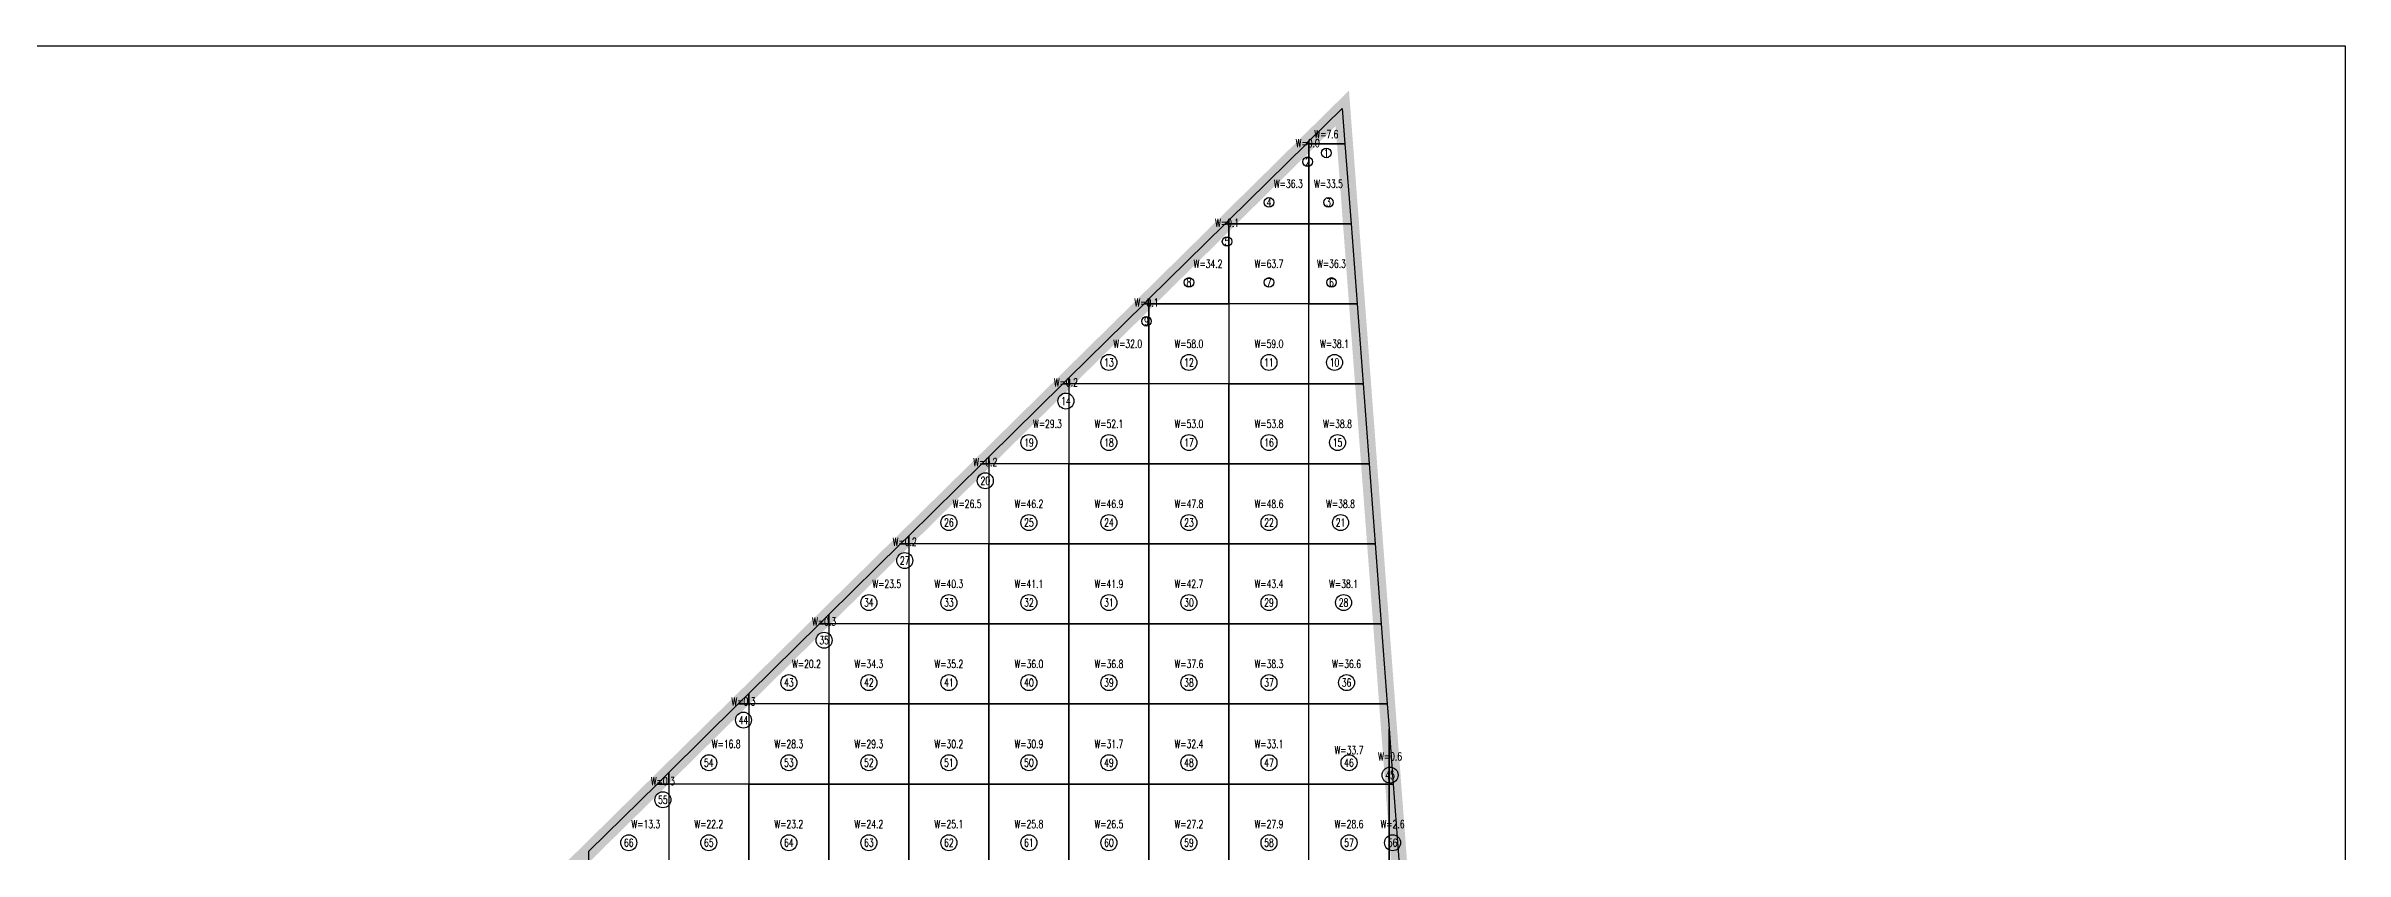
# Model space of a CAD drawing. Extents: x 4283 to 40403, y 1134 to 1764.
# Drawn here: x 22443.1 to 22538.8, y 1638.6 to 1672.2 of the extents above; entities that cross this region are included whole.
import ezdxf
from ezdxf.enums import TextEntityAlignment as Align

# ---------------------------------------------------------------- set-up
doc = ezdxf.new("R2010")
doc.units = 0
for name, color, linetype in [('tdz_25-1方格网', 2, 'Continuous'), ('tdz_25-1方格网计算', 7, 'Continuous'), ('tdz_土方计算图', 7, 'Continuous'), ('tdz_格田', 6, 'Continuous')]:
    doc.layers.add(name, color=color, linetype=linetype)
doc.styles.add('GLandNum', font='txt_____.ttf', dxfattribs={"width": 0.7, "height": 0.5})

msp = doc.modelspace()

# ---------------------------------------------------------------- linework, layer by layer
at = {"layer": 'tdz_25-1方格网', "linetype": 'Continuous'}
for points in [[(22497.175, 1668.094, 2259.521), (22495.676, 1668.094, 2259.554), (22495.676, 1668.2, 2259.553), (22497.064, 1669.567, 2259.512)], [(22495.569, 1668.094, 2259.557), (22495.676, 1668.094, 2259.554), (22495.676, 1664.76, 2259.579), (22492.343, 1664.76, 2259.653), (22492.343, 1664.914, 2259.653)], [(22495.676, 1668.2, 2259.553), (22495.676, 1668.094, 2259.554), (22495.569, 1668.094, 2259.557)], [(22495.676, 1668.094, 2259.554), (22497.175, 1668.094, 2259.521), (22497.426, 1664.76, 2259.541), (22495.676, 1664.76, 2259.579)], [(22492.187, 1664.76, 2259.657), (22492.343, 1664.76, 2259.653), (22492.343, 1661.427, 2259.679), (22489.01, 1661.427, 2259.753), (22489.01, 1661.628, 2259.751)], [(22492.343, 1664.914, 2259.653), (22492.343, 1664.76, 2259.653), (22492.187, 1664.76, 2259.657)], [(22492.343, 1661.427, 2259.679), (22492.343, 1664.76, 2259.653), (22495.676, 1664.76, 2259.579), (22495.676, 1661.427, 2259.603)], [(22495.676, 1664.76, 2259.579), (22497.426, 1664.76, 2259.541), (22497.677, 1661.427, 2259.553), (22495.676, 1661.427, 2259.603)], [(22489.01, 1661.628, 2259.751), (22489.01, 1661.427, 2259.753), (22488.806, 1661.427, 2259.757)], [(22488.806, 1661.427, 2259.757), (22489.01, 1661.427, 2259.753), (22489.01, 1658.094, 2259.767), (22485.676, 1658.094, 2259.851), (22485.676, 1658.342, 2259.85)], [(22489.01, 1658.094, 2259.767), (22489.01, 1661.427, 2259.753), (22492.343, 1661.427, 2259.679), (22492.343, 1658.094, 2259.683)], [(22492.343, 1661.427, 2259.679), (22492.343, 1658.094, 2259.683), (22495.676, 1658.094, 2259.599), (22495.676, 1661.427, 2259.603)], [(22495.676, 1661.427, 2259.603), (22497.677, 1661.427, 2259.553), (22497.928, 1658.094, 2259.543), (22495.676, 1658.094, 2259.599)], [(22485.425, 1658.094, 2259.857), (22485.676, 1658.094, 2259.851), (22485.676, 1654.76, 2259.847), (22482.343, 1654.76, 2259.933), (22482.343, 1655.056, 2259.932)], [(22485.676, 1658.342, 2259.85), (22485.676, 1658.094, 2259.851), (22485.425, 1658.094, 2259.857)], [(22485.676, 1658.094, 2259.851), (22485.676, 1654.76, 2259.847), (22489.01, 1654.76, 2259.764), (22489.01, 1658.094, 2259.767)], [(22489.01, 1658.094, 2259.767), (22489.01, 1654.76, 2259.764), (22492.343, 1654.76, 2259.68), (22492.343, 1658.094, 2259.683)], [(22492.343, 1658.094, 2259.683), (22492.343, 1654.76, 2259.68), (22495.676, 1654.76, 2259.597), (22495.676, 1658.094, 2259.599)], [(22495.676, 1658.094, 2259.599), (22497.928, 1658.094, 2259.543), (22498.179, 1654.76, 2259.533), (22495.676, 1654.76, 2259.597)], [(22482.343, 1655.056, 2259.932), (22482.343, 1654.76, 2259.933), (22482.044, 1654.76, 2259.94)], [(22482.044, 1654.76, 2259.94), (22482.343, 1654.76, 2259.933), (22482.343, 1651.427, 2259.935), (22479.01, 1651.427, 2260.019), (22479.01, 1651.77, 2260.018)], [(22482.343, 1654.76, 2259.933), (22482.343, 1651.427, 2259.935), (22485.676, 1651.427, 2259.849), (22485.676, 1654.76, 2259.847)], [(22485.676, 1654.76, 2259.847), (22485.676, 1651.427, 2259.849), (22489.01, 1651.427, 2259.764), (22489.01, 1654.76, 2259.764)], [(22489.01, 1654.76, 2259.764), (22489.01, 1651.427, 2259.764), (22492.343, 1651.427, 2259.679), (22492.343, 1654.76, 2259.68)], [(22492.343, 1654.76, 2259.68), (22492.343, 1651.427, 2259.679), (22495.676, 1651.427, 2259.594), (22495.676, 1654.76, 2259.597)], [(22495.676, 1654.76, 2259.597), (22498.179, 1654.76, 2259.533), (22498.43, 1651.427, 2259.524), (22495.676, 1651.427, 2259.594)], [(22478.662, 1651.427, 2260.027), (22479.01, 1651.427, 2260.019), (22479.01, 1648.094, 2260.021), (22475.676, 1648.094, 2260.1), (22475.676, 1648.484, 2260.1)], [(22479.01, 1651.77, 2260.018), (22479.01, 1651.427, 2260.019), (22478.662, 1651.427, 2260.027)], [(22479.01, 1651.427, 2260.019), (22479.01, 1648.094, 2260.021), (22482.343, 1648.094, 2259.937), (22482.343, 1651.427, 2259.935)], [(22482.343, 1651.427, 2259.935), (22482.343, 1648.094, 2259.937), (22485.676, 1648.094, 2259.852), (22485.676, 1651.427, 2259.849)], [(22485.676, 1651.427, 2259.849), (22485.676, 1648.094, 2259.852), (22489.01, 1648.094, 2259.767), (22489.01, 1651.427, 2259.764)], [(22489.01, 1651.427, 2259.764), (22489.01, 1648.094, 2259.767), (22492.343, 1648.094, 2259.682), (22492.343, 1651.427, 2259.679)], [(22492.343, 1651.427, 2259.679), (22492.343, 1648.094, 2259.682), (22495.676, 1648.094, 2259.597), (22495.676, 1651.427, 2259.594)], [(22495.676, 1651.427, 2259.594), (22498.43, 1651.427, 2259.524), (22498.681, 1648.094, 2259.519), (22495.676, 1648.094, 2259.597)], [(22475.676, 1648.484, 2260.1), (22475.676, 1648.094, 2260.1), (22475.281, 1648.094, 2260.109)], [(22475.281, 1648.094, 2260.109), (22475.676, 1648.094, 2260.1), (22475.676, 1644.76, 2260.103), (22472.343, 1644.76, 2260.182), (22472.343, 1645.198, 2260.181)], [(22475.676, 1648.094, 2260.1), (22475.676, 1644.76, 2260.103), (22479.01, 1644.76, 2260.023), (22479.01, 1648.094, 2260.021)], [(22479.01, 1648.094, 2260.021), (22479.01, 1644.76, 2260.023), (22482.343, 1644.76, 2259.939), (22482.343, 1648.094, 2259.937)], [(22482.343, 1648.094, 2259.937), (22482.343, 1644.76, 2259.939), (22485.676, 1644.76, 2259.855), (22485.676, 1648.094, 2259.852)], [(22485.676, 1648.094, 2259.852), (22485.676, 1644.76, 2259.855), (22489.01, 1644.76, 2259.768), (22489.01, 1648.094, 2259.767)], [(22489.01, 1648.094, 2259.767), (22489.01, 1644.76, 2259.768), (22492.343, 1644.76, 2259.681), (22492.343, 1648.094, 2259.682)], [(22492.343, 1648.094, 2259.682), (22492.343, 1644.76, 2259.681), (22495.676, 1644.76, 2259.595), (22495.676, 1648.094, 2259.597)], [(22495.676, 1648.094, 2259.597), (22498.681, 1648.094, 2259.519), (22498.932, 1644.76, 2259.511), (22495.676, 1644.76, 2259.595)], [(22471.9, 1644.76, 2260.193), (22472.343, 1644.76, 2260.182), (22472.343, 1641.427, 2260.185), (22469.01, 1641.427, 2260.263), (22469.01, 1641.912, 2260.263)], [(22472.343, 1645.198, 2260.181), (22472.343, 1644.76, 2260.182), (22471.9, 1644.76, 2260.193)], [(22472.343, 1644.76, 2260.182), (22472.343, 1641.427, 2260.185), (22475.676, 1641.427, 2260.105), (22475.676, 1644.76, 2260.103)], [(22475.676, 1644.76, 2260.103), (22475.676, 1641.427, 2260.105), (22479.01, 1641.427, 2260.026), (22479.01, 1644.76, 2260.023)], [(22479.01, 1644.76, 2260.023), (22479.01, 1641.427, 2260.026), (22482.343, 1641.427, 2259.941), (22482.343, 1644.76, 2259.939)], [(22482.343, 1644.76, 2259.939), (22482.343, 1641.427, 2259.941), (22485.676, 1641.427, 2259.853), (22485.676, 1644.76, 2259.855)], [(22485.676, 1644.76, 2259.855), (22485.676, 1641.427, 2259.853), (22489.01, 1641.427, 2259.767), (22489.01, 1644.76, 2259.768)], [(22489.01, 1644.76, 2259.768), (22489.01, 1641.427, 2259.767), (22492.343, 1641.427, 2259.68), (22492.343, 1644.76, 2259.681)], [(22492.343, 1644.76, 2259.681), (22492.343, 1641.427, 2259.68), (22495.676, 1641.427, 2259.593), (22495.676, 1644.76, 2259.595)], [(22499.01, 1643.728, 2259.508), (22499.01, 1641.427, 2259.507), (22495.676, 1641.427, 2259.593), (22495.676, 1644.76, 2259.595), (22498.932, 1644.76, 2259.511)], [(22499.183, 1641.427, 2259.502), (22499.01, 1641.427, 2259.507), (22499.01, 1643.728, 2259.508)], [(22468.518, 1641.427, 2260.275), (22469.01, 1641.427, 2260.263), (22469.01, 1638.094, 2260.266), (22465.676, 1638.094, 2260.345), (22465.676, 1638.625, 2260.345)], [(22469.01, 1641.912, 2260.263), (22469.01, 1641.427, 2260.263), (22468.518, 1641.427, 2260.275)], [(22469.01, 1641.427, 2260.263), (22469.01, 1638.094, 2260.266), (22472.343, 1638.094, 2260.187), (22472.343, 1641.427, 2260.185)], [(22472.343, 1641.427, 2260.185), (22472.343, 1638.094, 2260.187), (22475.676, 1638.094, 2260.108), (22475.676, 1641.427, 2260.105)], [(22475.676, 1641.427, 2260.105), (22475.676, 1638.094, 2260.108), (22479.01, 1638.094, 2260.029), (22479.01, 1641.427, 2260.026)], [(22479.01, 1641.427, 2260.026), (22479.01, 1638.094, 2260.029), (22482.343, 1638.094, 2259.944), (22482.343, 1641.427, 2259.941)], [(22482.343, 1641.427, 2259.941), (22482.343, 1638.094, 2259.944), (22485.676, 1638.094, 2259.856), (22485.676, 1641.427, 2259.853)], [(22485.676, 1641.427, 2259.853), (22485.676, 1638.094, 2259.856), (22489.01, 1638.094, 2259.769), (22489.01, 1641.427, 2259.767)], [(22489.01, 1641.427, 2259.767), (22489.01, 1638.094, 2259.769), (22492.343, 1638.094, 2259.681), (22492.343, 1641.427, 2259.68)], [(22492.343, 1641.427, 2259.68), (22492.343, 1638.094, 2259.681), (22495.676, 1638.094, 2259.593), (22495.676, 1641.427, 2259.593)], [(22495.676, 1638.094, 2259.593), (22495.676, 1641.427, 2259.593), (22499.01, 1641.427, 2259.507), (22499.01, 1638.094, 2259.505)], [(22499.01, 1641.427, 2259.507), (22499.183, 1641.427, 2259.502), (22499.434, 1638.094, 2259.494), (22499.01, 1638.094, 2259.505)]]:
    msp.add_polyline3d(points, close=True, dxfattribs=at)
at = {"layer": 'tdz_25-1方格网计算', "color": 7, "linetype": 'Continuous'}
for centre, radius in [((22495.623, 1667.343), 0.2), ((22496.398, 1667.711), 0.2), ((22494.01, 1665.649), 0.2), ((22496.488, 1665.649), 0.2), ((22492.265, 1664.021), 0.2), ((22490.676, 1662.316), 0.2), ((22494.01, 1662.316), 0.2), ((22496.614, 1662.316), 0.2), ((22488.908, 1660.7), 0.2), ((22487.343, 1658.983), 0.333), ((22490.676, 1658.983), 0.333), ((22494.01, 1658.983), 0.333), ((22496.739, 1658.983), 0.333), ((22485.551, 1657.378), 0.333), ((22484.01, 1655.649), 0.333), ((22487.343, 1655.649), 0.333), ((22490.676, 1655.649), 0.333), ((22494.01, 1655.649), 0.333), ((22496.865, 1655.649), 0.333), ((22482.193, 1654.056), 0.333), ((22480.676, 1652.316), 0.333), ((22484.01, 1652.316), 0.333), ((22487.343, 1652.316), 0.333), ((22490.676, 1652.316), 0.333), ((22494.01, 1652.316), 0.333), ((22496.99, 1652.316), 0.333), ((22478.836, 1650.735), 0.333), ((22477.343, 1648.983), 0.333), ((22480.676, 1648.983), 0.333), ((22484.01, 1648.983), 0.333), ((22487.343, 1648.983), 0.333), ((22490.676, 1648.983), 0.333), ((22494.01, 1648.983), 0.333), ((22497.116, 1648.983), 0.333), ((22475.479, 1647.413), 0.333), ((22474.01, 1645.649), 0.333), ((22477.343, 1645.649), 0.333), ((22480.676, 1645.649), 0.333), ((22484.01, 1645.649), 0.333), ((22487.343, 1645.649), 0.333), ((22490.676, 1645.649), 0.333), ((22494.01, 1645.649), 0.333), ((22497.241, 1645.649), 0.333), ((22472.121, 1644.092), 0.333), ((22470.676, 1642.316), 0.333), ((22474.01, 1642.316), 0.333), ((22477.343, 1642.316), 0.333), ((22480.676, 1642.316), 0.333), ((22484.01, 1642.316), 0.333), ((22487.343, 1642.316), 0.333), ((22490.676, 1642.316), 0.333), ((22494.01, 1642.316), 0.333), ((22497.343, 1642.316), 0.333), ((22499.053, 1641.8), 0.333), ((22468.764, 1640.77), 0.333), ((22467.343, 1638.983), 0.333), ((22470.676, 1638.983), 0.333), ((22474.01, 1638.983), 0.333), ((22477.343, 1638.983), 0.333), ((22480.676, 1638.983), 0.333), ((22484.01, 1638.983), 0.333), ((22487.343, 1638.983), 0.333), ((22490.676, 1638.983), 0.333), ((22494.01, 1638.983), 0.333), ((22497.343, 1638.983), 0.333), ((22499.159, 1638.983), 0.333)]:
    msp.add_circle(centre, radius, dxfattribs=at)
at = {"layer": 'tdz_土方计算图', "linetype": 'Continuous'}
msp.add_lwpolyline([(22408.831, 1672.164), (22538.831, 1672.164), (22538.831, 1512.164), (22408.831, 1512.164)], close=True, dxfattribs=at)
at = {"layer": 'tdz_格田', "linetype": 'Continuous', "const_width": 0.667}
msp.add_lwpolyline([(22497.064, 1669.567), (22445.676, 1618.909), (22470.772, 1574.76), (22501.985, 1604.227)], close=True, dxfattribs=at)

# ---------------------------------------------------------------- texts
at = {"layer": 'tdz_25-1方格网计算', "color": 173, "linetype": 'Continuous', "style": 'GLandNum', "width": 0.7}
for s, p in [('W=0.0', (22495.623, 1668.12)), ('W=7.6', (22496.398, 1668.489)), ('W=36.3', (22494.816, 1666.427)), ('W=33.5', (22496.488, 1666.427)), ('W=0.1', (22492.265, 1664.799)), ('W=34.2', (22491.471, 1663.094)), ('W=63.7', (22494.01, 1663.094)), ('W=36.3', (22496.614, 1663.094)), ('W=0.1', (22488.908, 1661.477)), ('W=32.0', (22488.126, 1659.76)), ('W=58.0', (22490.676, 1659.76)), ('W=59.0', (22494.01, 1659.76)), ('W=38.1', (22496.739, 1659.76)), ('W=0.2', (22485.551, 1658.156)), ('W=29.3', (22484.78, 1656.427)), ('W=52.1', (22487.343, 1656.427)), ('W=53.0', (22490.676, 1656.427)), ('W=53.8', (22494.01, 1656.427)), ('W=38.8', (22496.865, 1656.427)), ('W=0.2', (22482.193, 1654.834)), ('W=26.5', (22481.435, 1653.094)), ('W=46.2', (22484.01, 1653.094)), ('W=46.9', (22487.343, 1653.094)), ('W=47.8', (22490.676, 1653.094)), ('W=48.6', (22494.01, 1653.094)), ('W=38.8', (22496.99, 1653.094)), ('W=0.2', (22478.836, 1651.513)), ('W=23.5', (22478.09, 1649.76)), ('W=40.3', (22480.676, 1649.76)), ('W=41.1', (22484.01, 1649.76)), ('W=41.9', (22487.343, 1649.76)), ('W=42.7', (22490.676, 1649.76)), ('W=43.4', (22494.01, 1649.76)), ('W=38.1', (22497.116, 1649.76)), ('W=0.3', (22475.479, 1648.191)), ('W=20.2', (22474.744, 1646.427)), ('W=34.3', (22477.343, 1646.427)), ('W=35.2', (22480.676, 1646.427)), ('W=36.0', (22484.01, 1646.427)), ('W=36.8', (22487.343, 1646.427)), ('W=37.6', (22490.676, 1646.427)), ('W=38.3', (22494.01, 1646.427)), ('W=36.6', (22497.241, 1646.427)), ('W=0.3', (22472.121, 1644.87)), ('W=16.8', (22471.399, 1643.094)), ('W=28.3', (22474.01, 1643.094)), ('W=29.3', (22477.343, 1643.094)), ('W=30.2', (22480.676, 1643.094)), ('W=30.9', (22484.01, 1643.094)), ('W=31.7', (22487.343, 1643.094)), ('W=32.4', (22490.676, 1643.094)), ('W=33.1', (22494.01, 1643.094)), ('W=33.7', (22497.343, 1642.836)), ('W=0.6', (22499.053, 1642.578)), ('W=0.3', (22468.764, 1641.548)), ('W=13.3', (22468.054, 1639.76)), ('W=22.2', (22470.676, 1639.76)), ('W=23.2', (22474.01, 1639.76)), ('W=24.2', (22477.343, 1639.76)), ('W=25.1', (22480.676, 1639.76)), ('W=25.8', (22484.01, 1639.76)), ('W=26.5', (22487.343, 1639.76)), ('W=27.2', (22490.676, 1639.76)), ('W=27.9', (22494.01, 1639.76)), ('W=28.6', (22497.343, 1639.76)), ('W=2.6', (22499.159, 1639.76))]:
    msp.add_text(s, height=0.3333, dxfattribs=at).set_placement(p, align=Align.MIDDLE_CENTER)
at = {"layer": 'tdz_25-1方格网计算', "color": 7, "linetype": 'Continuous', "style": 'GLandNum', "width": 0.7}
for s, height, p in [('2', 0.333, (22495.623, 1667.343)), ('1', 0.333, (22496.398, 1667.711)), ('4', 0.333, (22494.01, 1665.649)), ('3', 0.333, (22496.488, 1665.649)), ('5', 0.333, (22492.265, 1664.021)), ('8', 0.333, (22490.676, 1662.316)), ('7', 0.333, (22494.01, 1662.316)), ('6', 0.333, (22496.614, 1662.316)), ('9', 0.333, (22488.908, 1660.7)), ('13', 0.3333, (22487.343, 1658.983)), ('12', 0.3333, (22490.676, 1658.983)), ('11', 0.3333, (22494.01, 1658.983)), ('10', 0.3333, (22496.739, 1658.983)), ('14', 0.3333, (22485.551, 1657.378)), ('19', 0.3333, (22484.01, 1655.649)), ('18', 0.3333, (22487.343, 1655.649)), ('17', 0.3333, (22490.676, 1655.649)), ('16', 0.3333, (22494.01, 1655.649)), ('15', 0.3333, (22496.865, 1655.649)), ('20', 0.3333, (22482.193, 1654.056)), ('26', 0.3333, (22480.676, 1652.316)), ('25', 0.3333, (22484.01, 1652.316)), ('24', 0.3333, (22487.343, 1652.316)), ('23', 0.3333, (22490.676, 1652.316)), ('22', 0.3333, (22494.01, 1652.316)), ('21', 0.3333, (22496.99, 1652.316)), ('27', 0.3333, (22478.836, 1650.735)), ('34', 0.3333, (22477.343, 1648.983)), ('33', 0.3333, (22480.676, 1648.983)), ('32', 0.3333, (22484.01, 1648.983)), ('31', 0.3333, (22487.343, 1648.983)), ('30', 0.3333, (22490.676, 1648.983)), ('29', 0.3333, (22494.01, 1648.983)), ('28', 0.3333, (22497.116, 1648.983)), ('35', 0.3333, (22475.479, 1647.413)), ('43', 0.3333, (22474.01, 1645.649)), ('42', 0.3333, (22477.343, 1645.649)), ('41', 0.3333, (22480.676, 1645.649)), ('40', 0.3333, (22484.01, 1645.649)), ('39', 0.3333, (22487.343, 1645.649)), ('38', 0.3333, (22490.676, 1645.649)), ('37', 0.3333, (22494.01, 1645.649)), ('36', 0.3333, (22497.241, 1645.649)), ('44', 0.3333, (22472.121, 1644.092)), ('54', 0.3333, (22470.676, 1642.316)), ('53', 0.3333, (22474.01, 1642.316)), ('52', 0.3333, (22477.343, 1642.316)), ('51', 0.3333, (22480.676, 1642.316)), ('50', 0.3333, (22484.01, 1642.316)), ('49', 0.3333, (22487.343, 1642.316)), ('48', 0.3333, (22490.676, 1642.316)), ('47', 0.3333, (22494.01, 1642.316)), ('46', 0.3333, (22497.343, 1642.316)), ('45', 0.3333, (22499.053, 1641.8)), ('55', 0.3333, (22468.764, 1640.77)), ('66', 0.3333, (22467.343, 1638.983)), ('65', 0.3333, (22470.676, 1638.983)), ('64', 0.3333, (22474.01, 1638.983)), ('63', 0.3333, (22477.343, 1638.983)), ('62', 0.3333, (22480.676, 1638.983)), ('61', 0.3333, (22484.01, 1638.983)), ('60', 0.3333, (22487.343, 1638.983)), ('59', 0.3333, (22490.676, 1638.983)), ('58', 0.3333, (22494.01, 1638.983)), ('57', 0.3333, (22497.343, 1638.983)), ('56', 0.3333, (22499.159, 1638.983))]:
    msp.add_text(s, height=height, dxfattribs=at).set_placement(p, align=Align.MIDDLE_CENTER)

doc.saveas('drawing.dxf')
